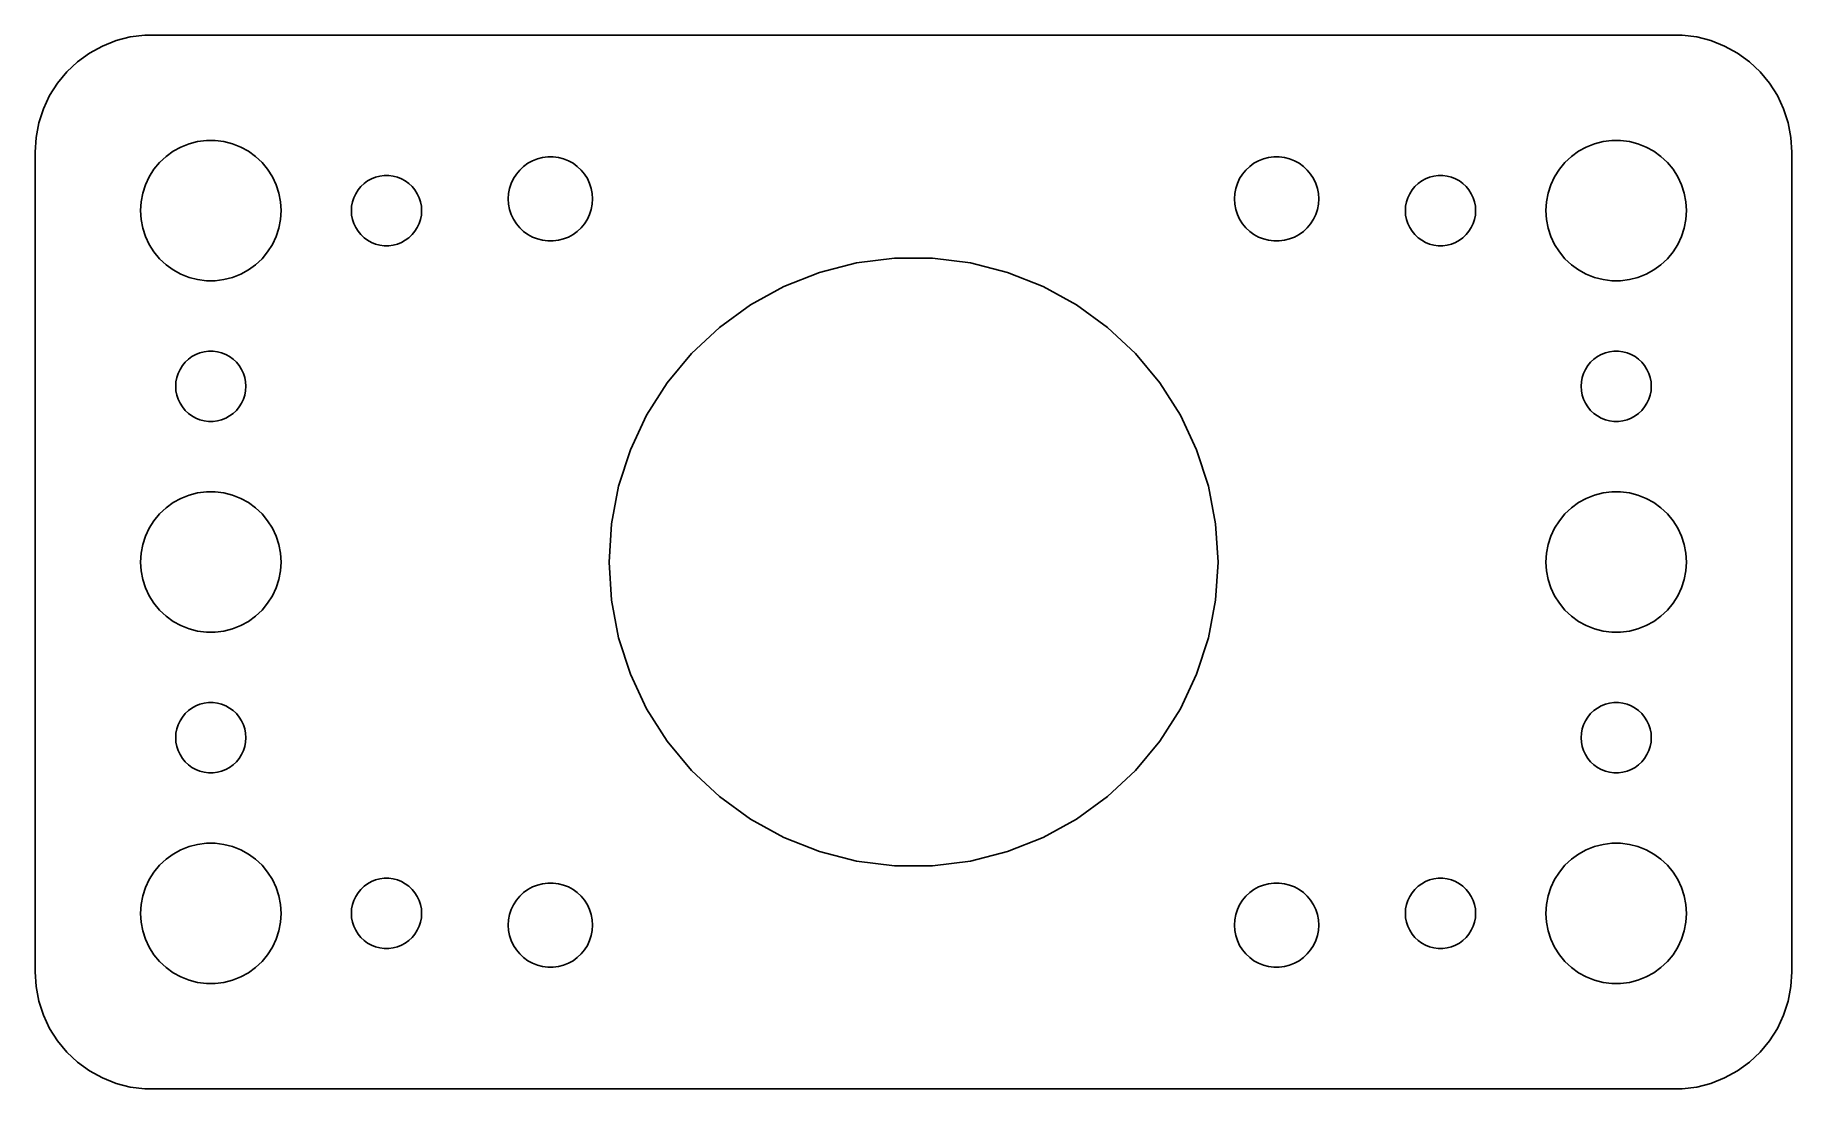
# Model space of a CAD drawing. Header units: metres. Extents: x -37.5 to 37.5, y -22.5 to 22.5.
import ezdxf

# ---------------------------------------------------------------- set-up
doc = ezdxf.new("R2010")
doc.units = ezdxf.units.M

msp = doc.modelspace()

# ---------------------------------------------------------------- linework, layer by layer
for p, q in [((-34.6289, 22.0241), (-35.1791, 21.7216)), ((-34.0451, 22.2553), (-34.6289, 22.0241)), ((-33.4369, 22.4114), (-34.0451, 22.2553)), ((-32.8139, 22.4901), (-33.4369, 22.4114)), ((32.8139, 22.4901), (-32.8139, 22.4901)), ((33.4369, 22.4114), (32.8139, 22.4901)), ((34.0451, 22.2553), (33.4369, 22.4114)), ((34.6289, 22.0241), (34.0451, 22.2553)), ((35.1791, 21.7216), (34.6289, 22.0241)), ((-35.6871, 21.3526), (-36.1448, 20.9227)), ((-35.1791, 21.7216), (-35.6871, 21.3526)), ((35.6871, 21.3526), (35.1791, 21.7216)), ((36.1448, 20.9227), (35.6871, 21.3526)), ((-36.5451, 20.4389), (-36.8815, 19.9088)), ((-36.1448, 20.9227), (-36.5451, 20.4389)), ((36.5451, 20.4389), (36.1448, 20.9227)), ((36.8815, 19.9088), (36.5451, 20.4389)), ((-36.8815, 19.9088), (-37.1489, 19.3406)), ((37.1489, 19.3406), (36.8815, 19.9088)), ((-37.1489, 19.3406), (-37.3429, 18.7434)), ((37.3429, 18.7434), (37.1489, 19.3406)), ((-37.4606, 18.1267), (-37.5, 17.5)), ((-37.3429, 18.7434), (-37.4606, 18.1267)), ((37.4606, 18.1267), (37.3429, 18.7434)), ((37.5, 17.5), (37.4606, 18.1267)), ((-37.5, 17.5), (-37.5, -17.5)), ((-32.1869, 17.0536), (-31.9123, 17.3115)), ((-31.9123, 17.3115), (-31.6075, 17.533)), ((-31.6075, 17.533), (-31.2773, 17.7145)), ((-31.2773, 17.7145), (-30.927, 17.8532)), ((-30.927, 17.8532), (-30.5621, 17.9469)), ((-30.5621, 17.9469), (-30.1884, 17.9941)), ((-30.1884, 17.9941), (-29.8116, 17.9941)), ((-29.8116, 17.9941), (-29.4379, 17.9469)), ((-29.4379, 17.9469), (-29.0729, 17.8532)), ((-29.0729, 17.8532), (-28.7227, 17.7145)), ((-28.7227, 17.7145), (-28.3925, 17.533)), ((-28.3925, 17.533), (-28.0877, 17.3115)), ((-28.0877, 17.3115), (-27.8131, 17.0536)), ((-16.0562, 17.2119), (-15.8373, 17.2681)), ((-15.8373, 17.2681), (-15.613, 17.2964)), ((-15.613, 17.2964), (-15.387, 17.2964)), ((-15.387, 17.2964), (-15.1627, 17.2681)), ((-15.1627, 17.2681), (-14.9438, 17.2119)), ((14.9438, 17.2119), (15.1627, 17.2681)), ((15.1627, 17.2681), (15.387, 17.2964)), ((15.387, 17.2964), (15.613, 17.2964)), ((15.613, 17.2964), (15.8373, 17.2681)), ((15.8373, 17.2681), (16.0562, 17.2119)), ((27.8131, 17.0536), (28.0877, 17.3115)), ((28.0877, 17.3115), (28.3925, 17.533)), ((28.3925, 17.533), (28.7227, 17.7145)), ((28.7227, 17.7145), (29.0729, 17.8532)), ((29.0729, 17.8532), (29.4379, 17.9469)), ((29.4379, 17.9469), (29.8116, 17.9941)), ((29.8116, 17.9941), (30.1884, 17.9941)), ((30.1884, 17.9941), (30.5621, 17.9469)), ((30.5621, 17.9469), (30.927, 17.8532)), ((30.927, 17.8532), (31.2773, 17.7145)), ((31.2773, 17.7145), (31.6075, 17.533)), ((31.6075, 17.533), (31.9123, 17.3115)), ((31.9123, 17.3115), (32.1869, 17.0536)), ((37.5, -17.5), (37.5, 17.5)), ((-32.6289, 16.4453), (-32.427, 16.7634)), ((-32.427, 16.7634), (-32.1869, 17.0536)), ((-27.8131, 17.0536), (-27.5729, 16.7634)), ((-27.5729, 16.7634), (-27.3711, 16.4453)), ((-17.0773, 16.3672), (-16.9562, 16.558)), ((-16.9562, 16.558), (-16.8121, 16.7322)), ((-16.8121, 16.7322), (-16.6474, 16.8869)), ((-16.6474, 16.8869), (-16.4645, 17.0198)), ((-16.4645, 17.0198), (-16.2664, 17.1287)), ((-16.2664, 17.1287), (-16.0562, 17.2119)), ((-14.9438, 17.2119), (-14.7336, 17.1287)), ((-14.7336, 17.1287), (-14.5355, 17.0198)), ((-14.5355, 17.0198), (-14.3526, 16.8869)), ((-14.3526, 16.8869), (-14.1879, 16.7322)), ((-14.1879, 16.7322), (-14.0438, 16.558)), ((-14.0438, 16.558), (-13.9226, 16.3672)), ((13.9226, 16.3672), (14.0438, 16.558)), ((14.0438, 16.558), (14.1879, 16.7322)), ((14.1879, 16.7322), (14.3526, 16.8869)), ((14.3526, 16.8869), (14.5355, 17.0198)), ((14.5355, 17.0198), (14.7336, 17.1287)), ((14.7336, 17.1287), (14.9438, 17.2119)), ((16.0562, 17.2119), (16.2664, 17.1287)), ((16.2664, 17.1287), (16.4645, 17.0198)), ((16.4645, 17.0198), (16.6474, 16.8869)), ((16.6474, 16.8869), (16.8121, 16.7322)), ((16.8121, 16.7322), (16.9562, 16.558)), ((16.9562, 16.558), (17.0773, 16.3672)), ((27.3711, 16.4453), (27.5729, 16.7634)), ((27.5729, 16.7634), (27.8131, 17.0536)), ((32.1869, 17.0536), (32.427, 16.7634)), ((32.427, 16.7634), (32.6289, 16.4453)), ((-32.9057, 15.7461), (-32.7893, 16.1044)), ((-32.7893, 16.1044), (-32.6289, 16.4453)), ((-27.3711, 16.4453), (-27.2107, 16.1044)), ((-27.2107, 16.1044), (-27.0942, 15.7461)), ((-23.8145, 15.7226), (-23.7135, 15.8817)), ((-23.7135, 15.8817), (-23.5934, 16.0268)), ((-23.5934, 16.0268), (-23.4561, 16.1558)), ((-23.4561, 16.1558), (-23.3037, 16.2665)), ((-23.3037, 16.2665), (-23.1387, 16.3572)), ((-23.1387, 16.3572), (-22.9635, 16.4266)), ((-22.9635, 16.4266), (-22.7811, 16.4734)), ((-22.7811, 16.4734), (-22.5942, 16.497)), ((-22.5942, 16.497), (-22.4058, 16.497)), ((-22.4058, 16.497), (-22.2189, 16.4734)), ((-22.2189, 16.4734), (-22.0365, 16.4266)), ((-22.0365, 16.4266), (-21.8613, 16.3572)), ((-21.8613, 16.3572), (-21.6963, 16.2665)), ((-21.6963, 16.2665), (-21.5439, 16.1558)), ((-21.5439, 16.1558), (-21.4065, 16.0268)), ((-21.4065, 16.0268), (-21.2865, 15.8817)), ((-21.2865, 15.8817), (-21.1855, 15.7226)), ((-17.2858, 15.7256), (-17.2434, 15.9476)), ((-17.2434, 15.9476), (-17.1736, 16.1626)), ((-17.1736, 16.1626), (-17.0773, 16.3672)), ((-13.9226, 16.3672), (-13.8264, 16.1626)), ((-13.8264, 16.1626), (-13.7565, 15.9476)), ((-13.7565, 15.9476), (-13.7142, 15.7256)), ((13.7142, 15.7256), (13.7565, 15.9476)), ((13.7565, 15.9476), (13.8264, 16.1626)), ((13.8264, 16.1626), (13.9226, 16.3672)), ((17.0773, 16.3672), (17.1736, 16.1626)), ((17.1736, 16.1626), (17.2434, 15.9476)), ((17.2434, 15.9476), (17.2858, 15.7256)), ((21.1855, 15.7226), (21.2865, 15.8817)), ((21.2865, 15.8817), (21.4065, 16.0268)), ((21.4065, 16.0268), (21.5439, 16.1558)), ((21.5439, 16.1558), (21.6963, 16.2665)), ((21.6963, 16.2665), (21.8613, 16.3572)), ((21.8613, 16.3572), (22.0365, 16.4266)), ((22.0365, 16.4266), (22.2189, 16.4734)), ((22.2189, 16.4734), (22.4058, 16.497)), ((22.4058, 16.497), (22.5942, 16.497)), ((22.5942, 16.497), (22.7811, 16.4734)), ((22.7811, 16.4734), (22.9635, 16.4266)), ((22.9635, 16.4266), (23.1387, 16.3572)), ((23.1387, 16.3572), (23.3037, 16.2665)), ((23.3037, 16.2665), (23.4561, 16.1558)), ((23.4561, 16.1558), (23.5934, 16.0268)), ((23.5934, 16.0268), (23.7135, 15.8817)), ((23.7135, 15.8817), (23.8145, 15.7226)), ((27.0942, 15.7461), (27.2107, 16.1044)), ((27.2107, 16.1044), (27.3711, 16.4453)), ((32.6289, 16.4453), (32.7893, 16.1044)), ((32.7893, 16.1044), (32.9057, 15.7461)), ((-33, 15), (-32.9763, 15.376)), ((-32.9763, 14.624), (-33, 15)), ((-32.9763, 15.376), (-32.9057, 15.7461)), ((-27.0942, 15.7461), (-27.0237, 15.376)), ((-27.0237, 15.376), (-27, 15)), ((-27, 15), (-27.0237, 14.624)), ((-24, 15), (-23.9882, 15.188)), ((-23.9882, 14.812), (-24, 15)), ((-23.9882, 15.188), (-23.9529, 15.373)), ((-23.9529, 15.373), (-23.8947, 15.5522)), ((-23.8947, 15.5522), (-23.8145, 15.7226)), ((-21.1855, 15.7226), (-21.1053, 15.5522)), ((-21.1053, 15.5522), (-21.0471, 15.373)), ((-21.0471, 15.373), (-21.0118, 15.188)), ((-21.0118, 15.188), (-21, 15)), ((-21, 15), (-21.0118, 14.812)), ((-17.3, 15.5), (-17.2858, 15.7256)), ((-17.2858, 15.2744), (-17.3, 15.5)), ((-17.2434, 15.0524), (-17.2858, 15.2744)), ((-17.1736, 14.8374), (-17.2434, 15.0524)), ((-13.7565, 15.0524), (-13.8264, 14.8374)), ((-13.7142, 15.2744), (-13.7565, 15.0524)), ((-13.7142, 15.7256), (-13.7, 15.5)), ((-13.7, 15.5), (-13.7142, 15.2744)), ((13.7, 15.5), (13.7142, 15.7256)), ((13.7142, 15.2744), (13.7, 15.5)), ((13.7565, 15.0524), (13.7142, 15.2744)), ((13.8264, 14.8374), (13.7565, 15.0524)), ((17.2434, 15.0524), (17.1736, 14.8374)), ((17.2858, 15.2744), (17.2434, 15.0524)), ((17.2858, 15.7256), (17.3, 15.5)), ((17.3, 15.5), (17.2858, 15.2744)), ((21, 15), (21.0118, 15.188)), ((21.0118, 14.812), (21, 15)), ((21.0118, 15.188), (21.0471, 15.373)), ((21.0471, 15.373), (21.1053, 15.5522)), ((21.1053, 15.5522), (21.1855, 15.7226)), ((23.8145, 15.7226), (23.8947, 15.5522)), ((23.8947, 15.5522), (23.9529, 15.373)), ((23.9529, 15.373), (23.9882, 15.188)), ((23.9882, 15.188), (24, 15)), ((24, 15), (23.9882, 14.812)), ((27, 15), (27.0237, 15.376)), ((27.0237, 14.624), (27, 15)), ((27.0237, 15.376), (27.0942, 15.7461)), ((32.9057, 15.7461), (32.9763, 15.376)), ((32.9763, 15.376), (33, 15)), ((33, 15), (32.9763, 14.624)), ((-32.9057, 14.2539), (-32.9763, 14.624)), ((-32.7893, 13.8956), (-32.9057, 14.2539)), ((-27.0942, 14.2539), (-27.2107, 13.8956)), ((-27.0237, 14.624), (-27.0942, 14.2539)), ((-23.9529, 14.627), (-23.9882, 14.812)), ((-23.8947, 14.4478), (-23.9529, 14.627)), ((-23.8145, 14.2774), (-23.8947, 14.4478)), ((-23.7135, 14.1183), (-23.8145, 14.2774)), ((-21.1855, 14.2774), (-21.2865, 14.1183)), ((-21.1053, 14.4478), (-21.1855, 14.2774)), ((-21.0471, 14.627), (-21.1053, 14.4478)), ((-21.0118, 14.812), (-21.0471, 14.627)), ((-17.0773, 14.6328), (-17.1736, 14.8374)), ((-16.9562, 14.442), (-17.0773, 14.6328)), ((-16.8121, 14.2678), (-16.9562, 14.442)), ((-16.6474, 14.1131), (-16.8121, 14.2678)), ((-14.1879, 14.2678), (-14.3526, 14.1131)), ((-14.0438, 14.442), (-14.1879, 14.2678)), ((-13.9226, 14.6328), (-14.0438, 14.442)), ((-13.8264, 14.8374), (-13.9226, 14.6328)), ((13.9226, 14.6328), (13.8264, 14.8374)), ((14.0438, 14.442), (13.9226, 14.6328)), ((14.1879, 14.2678), (14.0438, 14.442)), ((14.3526, 14.1131), (14.1879, 14.2678)), ((16.8121, 14.2678), (16.6474, 14.1131)), ((16.9562, 14.442), (16.8121, 14.2678)), ((17.0773, 14.6328), (16.9562, 14.442)), ((17.1736, 14.8374), (17.0773, 14.6328)), ((21.0471, 14.627), (21.0118, 14.812)), ((21.1053, 14.4478), (21.0471, 14.627)), ((21.1855, 14.2774), (21.1053, 14.4478)), ((21.2865, 14.1183), (21.1855, 14.2774)), ((23.8145, 14.2774), (23.7135, 14.1183)), ((23.8947, 14.4478), (23.8145, 14.2774)), ((23.9529, 14.627), (23.8947, 14.4478)), ((23.9882, 14.812), (23.9529, 14.627)), ((27.0942, 14.2539), (27.0237, 14.624)), ((27.2107, 13.8956), (27.0942, 14.2539)), ((32.9057, 14.2539), (32.7893, 13.8956)), ((32.9763, 14.624), (32.9057, 14.2539)), ((-32.6289, 13.5547), (-32.7893, 13.8956)), ((-32.427, 13.2366), (-32.6289, 13.5547)), ((-27.3711, 13.5547), (-27.5729, 13.2366)), ((-27.2107, 13.8956), (-27.3711, 13.5547)), ((-23.5934, 13.9732), (-23.7135, 14.1183)), ((-23.4561, 13.8442), (-23.5934, 13.9732)), ((-23.3037, 13.7335), (-23.4561, 13.8442)), ((-23.1387, 13.6427), (-23.3037, 13.7335)), ((-22.9635, 13.5734), (-23.1387, 13.6427)), ((-22.7811, 13.5266), (-22.9635, 13.5734)), ((-22.5942, 13.5029), (-22.7811, 13.5266)), ((-22.4058, 13.5029), (-22.5942, 13.5029)), ((-22.2189, 13.5266), (-22.4058, 13.5029)), ((-22.0365, 13.5734), (-22.2189, 13.5266)), ((-21.8613, 13.6427), (-22.0365, 13.5734)), ((-21.6963, 13.7335), (-21.8613, 13.6427)), ((-21.5439, 13.8442), (-21.6963, 13.7335)), ((-21.4065, 13.9732), (-21.5439, 13.8442)), ((-21.2865, 14.1183), (-21.4065, 13.9732)), ((-16.4645, 13.9802), (-16.6474, 14.1131)), ((-16.2664, 13.8713), (-16.4645, 13.9802)), ((-16.0562, 13.7881), (-16.2664, 13.8713)), ((-15.8373, 13.7319), (-16.0562, 13.7881)), ((-15.613, 13.7036), (-15.8373, 13.7319)), ((-15.387, 13.7036), (-15.613, 13.7036)), ((-15.1627, 13.7319), (-15.387, 13.7036)), ((-14.9438, 13.7881), (-15.1627, 13.7319)), ((-14.7336, 13.8713), (-14.9438, 13.7881)), ((-14.5355, 13.9802), (-14.7336, 13.8713)), ((-14.3526, 14.1131), (-14.5355, 13.9802)), ((14.5355, 13.9802), (14.3526, 14.1131)), ((14.7336, 13.8713), (14.5355, 13.9802)), ((14.9438, 13.7881), (14.7336, 13.8713)), ((15.1627, 13.7319), (14.9438, 13.7881)), ((15.387, 13.7036), (15.1627, 13.7319)), ((15.613, 13.7036), (15.387, 13.7036)), ((15.8373, 13.7319), (15.613, 13.7036)), ((16.0562, 13.7881), (15.8373, 13.7319)), ((16.2664, 13.8713), (16.0562, 13.7881)), ((16.4645, 13.9802), (16.2664, 13.8713)), ((16.6474, 14.1131), (16.4645, 13.9802)), ((21.4065, 13.9732), (21.2865, 14.1183)), ((21.5439, 13.8442), (21.4065, 13.9732)), ((21.6963, 13.7335), (21.5439, 13.8442)), ((21.8613, 13.6427), (21.6963, 13.7335)), ((22.0365, 13.5734), (21.8613, 13.6427)), ((22.2189, 13.5266), (22.0365, 13.5734)), ((22.4058, 13.5029), (22.2189, 13.5266)), ((22.5942, 13.5029), (22.4058, 13.5029)), ((22.7811, 13.5266), (22.5942, 13.5029)), ((22.9635, 13.5734), (22.7811, 13.5266)), ((23.1387, 13.6427), (22.9635, 13.5734)), ((23.3037, 13.7335), (23.1387, 13.6427)), ((23.4561, 13.8442), (23.3037, 13.7335)), ((23.5934, 13.9732), (23.4561, 13.8442)), ((23.7135, 14.1183), (23.5934, 13.9732)), ((27.3711, 13.5547), (27.2107, 13.8956)), ((27.5729, 13.2366), (27.3711, 13.5547)), ((32.6289, 13.5547), (32.427, 13.2366)), ((32.7893, 13.8956), (32.6289, 13.5547)), ((-32.1869, 12.9464), (-32.427, 13.2366)), ((-31.9123, 12.6884), (-32.1869, 12.9464)), ((-27.8131, 12.9464), (-28.0877, 12.6884)), ((-27.5729, 13.2366), (-27.8131, 12.9464)), ((-4.01721, 12.3637), (-2.43594, 12.7697)), ((-2.43594, 12.7697), (-0.81627, 12.9743)), ((-0.81627, 12.9743), (0.81627, 12.9743)), ((0.81627, 12.9743), (2.43594, 12.7697)), ((2.43594, 12.7697), (4.01721, 12.3637)), ((27.8131, 12.9464), (27.5729, 13.2366)), ((28.0877, 12.6884), (27.8131, 12.9464)), ((32.1869, 12.9464), (31.9123, 12.6884)), ((32.427, 13.2366), (32.1869, 12.9464)), ((-31.6075, 12.467), (-31.9123, 12.6884)), ((-31.2773, 12.2855), (-31.6075, 12.467)), ((-30.927, 12.1468), (-31.2773, 12.2855)), ((-30.5621, 12.0531), (-30.927, 12.1468)), ((-30.1884, 12.0059), (-30.5621, 12.0531)), ((-29.8116, 12.0059), (-30.1884, 12.0059)), ((-29.4379, 12.0531), (-29.8116, 12.0059)), ((-29.0729, 12.1468), (-29.4379, 12.0531)), ((-28.7227, 12.2855), (-29.0729, 12.1468)), ((-28.3925, 12.467), (-28.7227, 12.2855)), ((-28.0877, 12.6884), (-28.3925, 12.467)), ((-5.53513, 11.7627), (-4.01721, 12.3637)), ((4.01721, 12.3637), (5.53513, 11.7627)), ((28.3925, 12.467), (28.0877, 12.6884)), ((28.7227, 12.2855), (28.3925, 12.467)), ((29.0729, 12.1468), (28.7227, 12.2855)), ((29.4379, 12.0531), (29.0729, 12.1468)), ((29.8116, 12.0059), (29.4379, 12.0531)), ((30.1884, 12.0059), (29.8116, 12.0059)), ((30.5621, 12.0531), (30.1884, 12.0059)), ((30.927, 12.1468), (30.5621, 12.0531)), ((31.2773, 12.2855), (30.927, 12.1468)), ((31.6075, 12.467), (31.2773, 12.2855)), ((31.9123, 12.6884), (31.6075, 12.467)), ((-6.96574, 10.9763), (-5.53513, 11.7627)), ((5.53513, 11.7627), (6.96574, 10.9763)), ((-8.2865, 10.0167), (-6.96574, 10.9763)), ((6.96574, 10.9763), (8.2865, 10.0167)), ((-9.47658, 8.89911), (-8.2865, 10.0167)), ((8.2865, 10.0167), (9.47658, 8.89911)), ((-31.3145, 8.22263), (-31.2135, 8.38167)), ((-31.2135, 8.38167), (-31.0934, 8.52681)), ((-31.0934, 8.52681), (-30.9561, 8.65576)), ((-30.9561, 8.65576), (-30.8037, 8.76648)), ((-30.8037, 8.76648), (-30.6387, 8.85724)), ((-30.6387, 8.85724), (-30.4635, 8.92657)), ((-30.4635, 8.92657), (-30.2811, 8.97342)), ((-30.2811, 8.97342), (-30.0942, 8.99704)), ((-30.0942, 8.99704), (-29.9058, 8.99704)), ((-29.9058, 8.99704), (-29.7189, 8.97342)), ((-29.7189, 8.97342), (-29.5365, 8.92657)), ((-29.5365, 8.92657), (-29.3613, 8.85724)), ((-29.3613, 8.85724), (-29.1963, 8.76648)), ((-29.1963, 8.76648), (-29.0439, 8.65576)), ((-29.0439, 8.65576), (-28.9065, 8.52681)), ((-28.9065, 8.52681), (-28.7865, 8.38167)), ((-28.7865, 8.38167), (-28.6855, 8.22263)), ((-10.5172, 7.6412), (-9.47658, 8.89911)), ((9.47658, 8.89911), (10.5172, 7.6412)), ((28.6855, 8.22263), (28.7865, 8.38167)), ((28.7865, 8.38167), (28.9065, 8.52681)), ((28.9065, 8.52681), (29.0439, 8.65576)), ((29.0439, 8.65576), (29.1963, 8.76648)), ((29.1963, 8.76648), (29.3613, 8.85724)), ((29.3613, 8.85724), (29.5365, 8.92657)), ((29.5365, 8.92657), (29.7189, 8.97342)), ((29.7189, 8.97342), (29.9058, 8.99704)), ((29.9058, 8.99704), (30.0942, 8.99704)), ((30.0942, 8.99704), (30.2811, 8.97342)), ((30.2811, 8.97342), (30.4635, 8.92657)), ((30.4635, 8.92657), (30.6387, 8.85724)), ((30.6387, 8.85724), (30.8037, 8.76648)), ((30.8037, 8.76648), (30.9561, 8.65576)), ((30.9561, 8.65576), (31.0934, 8.52681)), ((31.0934, 8.52681), (31.2135, 8.38167)), ((31.2135, 8.38167), (31.3145, 8.22263)), ((-31.5, 7.5), (-31.4882, 7.68799)), ((-31.4882, 7.312), (-31.5, 7.5)), ((-31.4882, 7.68799), (-31.4529, 7.87303)), ((-31.4529, 7.87303), (-31.3947, 8.05219)), ((-31.3947, 8.05219), (-31.3145, 8.22263)), ((-28.6855, 8.22263), (-28.6053, 8.05219)), ((-28.6053, 8.05219), (-28.5471, 7.87303)), ((-28.5471, 7.87303), (-28.5118, 7.68799)), ((-28.5118, 7.68799), (-28.5, 7.5)), ((-28.5, 7.5), (-28.5118, 7.312)), ((-11.392, 6.26279), (-10.5172, 7.6412)), ((10.5172, 7.6412), (11.392, 6.26279)), ((28.5, 7.5), (28.5118, 7.68799)), ((28.5118, 7.312), (28.5, 7.5)), ((28.5118, 7.68799), (28.5471, 7.87303)), ((28.5471, 7.87303), (28.6053, 8.05219)), ((28.6053, 8.05219), (28.6855, 8.22263)), ((31.3145, 8.22263), (31.3947, 8.05219)), ((31.3947, 8.05219), (31.4529, 7.87303)), ((31.4529, 7.87303), (31.4882, 7.68799)), ((31.4882, 7.68799), (31.5, 7.5)), ((31.5, 7.5), (31.4882, 7.312)), ((-31.4529, 7.12695), (-31.4882, 7.312)), ((-31.3947, 6.9478), (-31.4529, 7.12695)), ((-31.3145, 6.77736), (-31.3947, 6.9478)), ((-31.2135, 6.61832), (-31.3145, 6.77736)), ((-28.6855, 6.77736), (-28.7865, 6.61832)), ((-28.6053, 6.9478), (-28.6855, 6.77736)), ((-28.5471, 7.12695), (-28.6053, 6.9478)), ((-28.5118, 7.312), (-28.5471, 7.12695)), ((28.5471, 7.12695), (28.5118, 7.312)), ((28.6053, 6.9478), (28.5471, 7.12695)), ((28.6855, 6.77736), (28.6053, 6.9478)), ((28.7865, 6.61832), (28.6855, 6.77736)), ((31.3145, 6.77736), (31.2135, 6.61832)), ((31.3947, 6.9478), (31.3145, 6.77736)), ((31.4529, 7.12695), (31.3947, 6.9478)), ((31.4882, 7.312), (31.4529, 7.12695)), ((-31.0934, 6.47318), (-31.2135, 6.61832)), ((-30.9561, 6.34422), (-31.0934, 6.47318)), ((-30.8037, 6.23351), (-30.9561, 6.34422)), ((-30.6387, 6.14275), (-30.8037, 6.23351)), ((-30.4635, 6.07341), (-30.6387, 6.14275)), ((-30.2811, 6.02657), (-30.4635, 6.07341)), ((-30.0942, 6.00294), (-30.2811, 6.02657)), ((-29.9058, 6.00294), (-30.0942, 6.00294)), ((-29.7189, 6.02657), (-29.9058, 6.00294)), ((-29.5365, 6.07341), (-29.7189, 6.02657)), ((-29.3613, 6.14275), (-29.5365, 6.07341)), ((-29.1963, 6.23351), (-29.3613, 6.14275)), ((-29.0439, 6.34422), (-29.1963, 6.23351)), ((-28.9065, 6.47318), (-29.0439, 6.34422)), ((-28.7865, 6.61832), (-28.9065, 6.47318)), ((-12.0871, 4.78561), (-11.392, 6.26279)), ((11.392, 6.26279), (12.0871, 4.78561)), ((28.9065, 6.47318), (28.7865, 6.61832)), ((29.0439, 6.34422), (28.9065, 6.47318)), ((29.1963, 6.23351), (29.0439, 6.34422)), ((29.3613, 6.14275), (29.1963, 6.23351)), ((29.5365, 6.07341), (29.3613, 6.14275)), ((29.7189, 6.02657), (29.5365, 6.07341)), ((29.9058, 6.00294), (29.7189, 6.02657)), ((30.0942, 6.00294), (29.9058, 6.00294)), ((30.2811, 6.02657), (30.0942, 6.00294)), ((30.4635, 6.07341), (30.2811, 6.02657)), ((30.6387, 6.14275), (30.4635, 6.07341)), ((30.8037, 6.23351), (30.6387, 6.14275)), ((30.9561, 6.34422), (30.8037, 6.23351)), ((31.0934, 6.47318), (30.9561, 6.34422)), ((31.2135, 6.61832), (31.0934, 6.47318)), ((-12.5916, 3.23296), (-12.0871, 4.78561)), ((12.0871, 4.78561), (12.5916, 3.23296)), ((-12.8975, 1.62932), (-12.5916, 3.23296)), ((12.5916, 3.23296), (12.8975, 1.62932)), ((-32.1869, 2.05363), (-31.9123, 2.31154)), ((-31.9123, 2.31154), (-31.6075, 2.53297)), ((-31.6075, 2.53297), (-31.2773, 2.71448)), ((-31.2773, 2.71448), (-30.927, 2.85316)), ((-30.927, 2.85316), (-30.5621, 2.94685)), ((-30.5621, 2.94685), (-30.1884, 2.99408)), ((-30.1884, 2.99408), (-29.8116, 2.99408)), ((-29.8116, 2.99408), (-29.4379, 2.94685)), ((-29.4379, 2.94685), (-29.0729, 2.85316)), ((-29.0729, 2.85316), (-28.7227, 2.71448)), ((-28.7227, 2.71448), (-28.3925, 2.53297)), ((-28.3925, 2.53297), (-28.0877, 2.31154)), ((-28.0877, 2.31154), (-27.8131, 2.05363)), ((27.8131, 2.05363), (28.0877, 2.31154)), ((28.0877, 2.31154), (28.3925, 2.53297)), ((28.3925, 2.53297), (28.7227, 2.71448)), ((28.7227, 2.71448), (29.0729, 2.85316)), ((29.0729, 2.85316), (29.4379, 2.94685)), ((29.4379, 2.94685), (29.8116, 2.99408)), ((29.8116, 2.99408), (30.1884, 2.99408)), ((30.1884, 2.99408), (30.5621, 2.94685)), ((30.5621, 2.94685), (30.927, 2.85316)), ((30.927, 2.85316), (31.2773, 2.71448)), ((31.2773, 2.71448), (31.6075, 2.53297)), ((31.6075, 2.53297), (31.9123, 2.31154)), ((31.9123, 2.31154), (32.1869, 2.05363)), ((-32.6289, 1.44525), (-32.427, 1.76335)), ((-32.427, 1.76335), (-32.1869, 2.05363)), ((-27.8131, 2.05363), (-27.5729, 1.76335)), ((-27.5729, 1.76335), (-27.3711, 1.44525)), ((-13, 0), (-12.8975, 1.62932)), ((12.8975, 1.62932), (13, 0)), ((27.3711, 1.44525), (27.5729, 1.76335)), ((27.5729, 1.76335), (27.8131, 2.05363)), ((32.1869, 2.05363), (32.427, 1.76335)), ((32.427, 1.76335), (32.6289, 1.44525)), ((-32.9057, 0.74606), (-32.7893, 1.10437)), ((-32.7893, 1.10437), (-32.6289, 1.44525)), ((-27.3711, 1.44525), (-27.2107, 1.10437)), ((-27.2107, 1.10437), (-27.0942, 0.74606)), ((27.0942, 0.74606), (27.2107, 1.10437)), ((27.2107, 1.10437), (27.3711, 1.44525)), ((32.6289, 1.44525), (32.7893, 1.10437)), ((32.7893, 1.10437), (32.9057, 0.74606)), ((-33, 0), (-32.9763, 0.37599)), ((-32.9763, -0.37599), (-33, 0)), ((-32.9763, 0.37599), (-32.9057, 0.74606)), ((-27.0942, 0.74606), (-27.0237, 0.37599)), ((-27.0237, 0.37599), (-27, 0)), ((-27, 0), (-27.0237, -0.37599)), ((-12.8975, -1.62932), (-13, 0)), ((13, 0), (12.8975, -1.62932)), ((27, 0), (27.0237, 0.37599)), ((27.0237, -0.37599), (27, 0)), ((27.0237, 0.37599), (27.0942, 0.74606)), ((32.9057, 0.74606), (32.9763, 0.37599)), ((32.9763, 0.37599), (33, 0)), ((33, 0), (32.9763, -0.37599)), ((-32.9057, -0.74606), (-32.9763, -0.37599)), ((-32.7893, -1.10437), (-32.9057, -0.74606)), ((-27.0942, -0.74606), (-27.2107, -1.10437)), ((-27.0237, -0.37599), (-27.0942, -0.74606)), ((27.0942, -0.74606), (27.0237, -0.37599)), ((27.2107, -1.10437), (27.0942, -0.74606)), ((32.9057, -0.74606), (32.7893, -1.10437)), ((32.9763, -0.37599), (32.9057, -0.74606)), ((-32.6289, -1.44525), (-32.7893, -1.10437)), ((-32.427, -1.76335), (-32.6289, -1.44525)), ((-27.3711, -1.44525), (-27.5729, -1.76335)), ((-27.2107, -1.10437), (-27.3711, -1.44525)), ((27.3711, -1.44525), (27.2107, -1.10437)), ((27.5729, -1.76335), (27.3711, -1.44525)), ((32.6289, -1.44525), (32.427, -1.76335)), ((32.7893, -1.10437), (32.6289, -1.44525)), ((-32.1869, -2.05363), (-32.427, -1.76335)), ((-31.9123, -2.31154), (-32.1869, -2.05363)), ((-27.8131, -2.05363), (-28.0877, -2.31154)), ((-27.5729, -1.76335), (-27.8131, -2.05363)), ((-12.5916, -3.23296), (-12.8975, -1.62932)), ((12.8975, -1.62932), (12.5916, -3.23296)), ((27.8131, -2.05363), (27.5729, -1.76335)), ((28.0877, -2.31154), (27.8131, -2.05363)), ((32.1869, -2.05363), (31.9123, -2.31154)), ((32.427, -1.76335), (32.1869, -2.05363)), ((-31.6075, -2.53297), (-31.9123, -2.31154)), ((-31.2773, -2.71448), (-31.6075, -2.53297)), ((-30.927, -2.85316), (-31.2773, -2.71448)), ((-30.5621, -2.94685), (-30.927, -2.85316)), ((-30.1884, -2.99408), (-30.5621, -2.94685)), ((-29.8116, -2.99408), (-30.1884, -2.99408)), ((-29.4379, -2.94685), (-29.8116, -2.99408)), ((-29.0729, -2.85316), (-29.4379, -2.94685)), ((-28.7227, -2.71448), (-29.0729, -2.85316)), ((-28.3925, -2.53297), (-28.7227, -2.71448)), ((-28.0877, -2.31154), (-28.3925, -2.53297)), ((28.3925, -2.53297), (28.0877, -2.31154)), ((28.7227, -2.71448), (28.3925, -2.53297)), ((29.0729, -2.85316), (28.7227, -2.71448)), ((29.4379, -2.94685), (29.0729, -2.85316)), ((29.8116, -2.99408), (29.4379, -2.94685)), ((30.1884, -2.99408), (29.8116, -2.99408)), ((30.5621, -2.94685), (30.1884, -2.99408)), ((30.927, -2.85316), (30.5621, -2.94685)), ((31.2773, -2.71448), (30.927, -2.85316)), ((31.6075, -2.53297), (31.2773, -2.71448)), ((31.9123, -2.31154), (31.6075, -2.53297)), ((-12.0871, -4.78561), (-12.5916, -3.23296)), ((12.5916, -3.23296), (12.0871, -4.78561)), ((-11.392, -6.26279), (-12.0871, -4.78561)), ((12.0871, -4.78561), (11.392, -6.26279)), ((-31.3145, -6.77736), (-31.2135, -6.61832)), ((-31.2135, -6.61832), (-31.0934, -6.47318)), ((-31.0934, -6.47318), (-30.9561, -6.34422)), ((-30.9561, -6.34422), (-30.8037, -6.23351)), ((-30.8037, -6.23351), (-30.6387, -6.14275)), ((-30.6387, -6.14275), (-30.4635, -6.07341)), ((-30.4635, -6.07341), (-30.2811, -6.02657)), ((-30.2811, -6.02657), (-30.0942, -6.00294)), ((-30.0942, -6.00294), (-29.9058, -6.00294)), ((-29.9058, -6.00294), (-29.7189, -6.02657)), ((-29.7189, -6.02657), (-29.5365, -6.07341)), ((-29.5365, -6.07341), (-29.3613, -6.14275)), ((-29.3613, -6.14275), (-29.1963, -6.23351)), ((-29.1963, -6.23351), (-29.0439, -6.34422)), ((-29.0439, -6.34422), (-28.9065, -6.47318)), ((-28.9065, -6.47318), (-28.7865, -6.61832)), ((-28.7865, -6.61832), (-28.6855, -6.77736)), ((-10.5172, -7.6412), (-11.392, -6.26279)), ((11.392, -6.26279), (10.5172, -7.6412)), ((28.6855, -6.77736), (28.7865, -6.61832)), ((28.7865, -6.61832), (28.9065, -6.47318)), ((28.9065, -6.47318), (29.0439, -6.34422)), ((29.0439, -6.34422), (29.1963, -6.23351)), ((29.1963, -6.23351), (29.3613, -6.14275)), ((29.3613, -6.14275), (29.5365, -6.07341)), ((29.5365, -6.07341), (29.7189, -6.02657)), ((29.7189, -6.02657), (29.9058, -6.00294)), ((29.9058, -6.00294), (30.0942, -6.00294)), ((30.0942, -6.00294), (30.2811, -6.02657)), ((30.2811, -6.02657), (30.4635, -6.07341)), ((30.4635, -6.07341), (30.6387, -6.14275)), ((30.6387, -6.14275), (30.8037, -6.23351)), ((30.8037, -6.23351), (30.9561, -6.34422)), ((30.9561, -6.34422), (31.0934, -6.47318)), ((31.0934, -6.47318), (31.2135, -6.61832)), ((31.2135, -6.61832), (31.3145, -6.77736)), ((-31.5, -7.5), (-31.4882, -7.312)), ((-31.4882, -7.68799), (-31.5, -7.5)), ((-31.4882, -7.312), (-31.4529, -7.12695)), ((-31.4529, -7.12695), (-31.3947, -6.9478)), ((-31.3947, -6.9478), (-31.3145, -6.77736)), ((-28.6855, -6.77736), (-28.6053, -6.9478)), ((-28.6053, -6.9478), (-28.5471, -7.12695)), ((-28.5471, -7.12695), (-28.5118, -7.312)), ((-28.5118, -7.312), (-28.5, -7.5)), ((-28.5, -7.5), (-28.5118, -7.68799)), ((28.5, -7.5), (28.5118, -7.312)), ((28.5118, -7.68799), (28.5, -7.5)), ((28.5118, -7.312), (28.5471, -7.12695)), ((28.5471, -7.12695), (28.6053, -6.9478)), ((28.6053, -6.9478), (28.6855, -6.77736)), ((31.3145, -6.77736), (31.3947, -6.9478)), ((31.3947, -6.9478), (31.4529, -7.12695)), ((31.4529, -7.12695), (31.4882, -7.312)), ((31.4882, -7.312), (31.5, -7.5)), ((31.5, -7.5), (31.4882, -7.68799)), ((-31.4529, -7.87303), (-31.4882, -7.68799)), ((-31.3947, -8.05219), (-31.4529, -7.87303)), ((-31.3145, -8.22263), (-31.3947, -8.05219)), ((-31.2135, -8.38167), (-31.3145, -8.22263)), ((-28.6855, -8.22263), (-28.7865, -8.38167)), ((-28.6053, -8.05219), (-28.6855, -8.22263)), ((-28.5471, -7.87303), (-28.6053, -8.05219)), ((-28.5118, -7.68799), (-28.5471, -7.87303)), ((-9.47658, -8.89911), (-10.5172, -7.6412)), ((10.5172, -7.6412), (9.47658, -8.89911)), ((28.5471, -7.87303), (28.5118, -7.68799)), ((28.6053, -8.05219), (28.5471, -7.87303)), ((28.6855, -8.22263), (28.6053, -8.05219)), ((28.7865, -8.38167), (28.6855, -8.22263)), ((31.3145, -8.22263), (31.2135, -8.38167)), ((31.3947, -8.05219), (31.3145, -8.22263)), ((31.4529, -7.87303), (31.3947, -8.05219)), ((31.4882, -7.68799), (31.4529, -7.87303)), ((-31.0934, -8.52681), (-31.2135, -8.38167)), ((-30.9561, -8.65576), (-31.0934, -8.52681)), ((-30.8037, -8.76648), (-30.9561, -8.65576)), ((-30.6387, -8.85724), (-30.8037, -8.76648)), ((-30.4635, -8.92657), (-30.6387, -8.85724)), ((-30.2811, -8.97342), (-30.4635, -8.92657)), ((-30.0942, -8.99704), (-30.2811, -8.97342)), ((-29.9058, -8.99704), (-30.0942, -8.99704)), ((-29.7189, -8.97342), (-29.9058, -8.99704)), ((-29.5365, -8.92657), (-29.7189, -8.97342)), ((-29.3613, -8.85724), (-29.5365, -8.92657)), ((-29.1963, -8.76648), (-29.3613, -8.85724)), ((-29.0439, -8.65576), (-29.1963, -8.76648)), ((-28.9065, -8.52681), (-29.0439, -8.65576)), ((-28.7865, -8.38167), (-28.9065, -8.52681)), ((-8.2865, -10.0167), (-9.47658, -8.89911)), ((9.47658, -8.89911), (8.2865, -10.0167)), ((28.9065, -8.52681), (28.7865, -8.38167)), ((29.0439, -8.65576), (28.9065, -8.52681)), ((29.1963, -8.76648), (29.0439, -8.65576)), ((29.3613, -8.85724), (29.1963, -8.76648)), ((29.5365, -8.92657), (29.3613, -8.85724)), ((29.7189, -8.97342), (29.5365, -8.92657)), ((29.9058, -8.99704), (29.7189, -8.97342)), ((30.0942, -8.99704), (29.9058, -8.99704)), ((30.2811, -8.97342), (30.0942, -8.99704)), ((30.4635, -8.92657), (30.2811, -8.97342)), ((30.6387, -8.85724), (30.4635, -8.92657)), ((30.8037, -8.76648), (30.6387, -8.85724)), ((30.9561, -8.65576), (30.8037, -8.76648)), ((31.0934, -8.52681), (30.9561, -8.65576)), ((31.2135, -8.38167), (31.0934, -8.52681)), ((-6.96574, -10.9763), (-8.2865, -10.0167)), ((8.2865, -10.0167), (6.96574, -10.9763)), ((-5.53513, -11.7627), (-6.96574, -10.9763)), ((6.96574, -10.9763), (5.53513, -11.7627)), ((-4.01721, -12.3637), (-5.53513, -11.7627)), ((5.53513, -11.7627), (4.01721, -12.3637)), ((-32.1869, -12.9464), (-31.9123, -12.6884)), ((-31.9123, -12.6884), (-31.6075, -12.467)), ((-31.6075, -12.467), (-31.2773, -12.2855)), ((-31.2773, -12.2855), (-30.927, -12.1468)), ((-30.927, -12.1468), (-30.5621, -12.0531)), ((-30.5621, -12.0531), (-30.1884, -12.0059)), ((-30.1884, -12.0059), (-29.8116, -12.0059)), ((-29.8116, -12.0059), (-29.4379, -12.0531)), ((-29.4379, -12.0531), (-29.0729, -12.1468)), ((-29.0729, -12.1468), (-28.7227, -12.2855)), ((-28.7227, -12.2855), (-28.3925, -12.467)), ((-28.3925, -12.467), (-28.0877, -12.6884)), ((-28.0877, -12.6884), (-27.8131, -12.9464)), ((-2.43594, -12.7697), (-4.01721, -12.3637)), ((4.01721, -12.3637), (2.43594, -12.7697)), ((27.8131, -12.9464), (28.0877, -12.6884)), ((28.0877, -12.6884), (28.3925, -12.467)), ((28.3925, -12.467), (28.7227, -12.2855)), ((28.7227, -12.2855), (29.0729, -12.1468)), ((29.0729, -12.1468), (29.4379, -12.0531)), ((29.4379, -12.0531), (29.8116, -12.0059)), ((29.8116, -12.0059), (30.1884, -12.0059)), ((30.1884, -12.0059), (30.5621, -12.0531)), ((30.5621, -12.0531), (30.927, -12.1468)), ((30.927, -12.1468), (31.2773, -12.2855)), ((31.2773, -12.2855), (31.6075, -12.467)), ((31.6075, -12.467), (31.9123, -12.6884)), ((31.9123, -12.6884), (32.1869, -12.9464)), ((-32.6289, -13.5547), (-32.427, -13.2366)), ((-32.427, -13.2366), (-32.1869, -12.9464)), ((-27.8131, -12.9464), (-27.5729, -13.2366)), ((-27.5729, -13.2366), (-27.3711, -13.5547)), ((-0.81627, -12.9743), (-2.43594, -12.7697)), ((0.81627, -12.9743), (-0.81627, -12.9743)), ((2.43594, -12.7697), (0.81627, -12.9743)), ((27.3711, -13.5547), (27.5729, -13.2366)), ((27.5729, -13.2366), (27.8131, -12.9464)), ((32.1869, -12.9464), (32.427, -13.2366)), ((32.427, -13.2366), (32.6289, -13.5547)), ((-32.9057, -14.2539), (-32.7893, -13.8956)), ((-32.7893, -13.8956), (-32.6289, -13.5547)), ((-27.3711, -13.5547), (-27.2107, -13.8956)), ((-27.2107, -13.8956), (-27.0942, -14.2539)), ((-23.8145, -14.2774), (-23.7135, -14.1183)), ((-23.7135, -14.1183), (-23.5934, -13.9732)), ((-23.5934, -13.9732), (-23.4561, -13.8442)), ((-23.4561, -13.8442), (-23.3037, -13.7335)), ((-23.3037, -13.7335), (-23.1387, -13.6427)), ((-23.1387, -13.6427), (-22.9635, -13.5734)), ((-22.9635, -13.5734), (-22.7811, -13.5266)), ((-22.7811, -13.5266), (-22.5942, -13.5029)), ((-22.5942, -13.5029), (-22.4058, -13.5029)), ((-22.4058, -13.5029), (-22.2189, -13.5266)), ((-22.2189, -13.5266), (-22.0365, -13.5734)), ((-22.0365, -13.5734), (-21.8613, -13.6427)), ((-21.8613, -13.6427), (-21.6963, -13.7335)), ((-21.6963, -13.7335), (-21.5439, -13.8442)), ((-21.5439, -13.8442), (-21.4065, -13.9732)), ((-21.4065, -13.9732), (-21.2865, -14.1183)), ((-21.2865, -14.1183), (-21.1855, -14.2774)), ((-16.8121, -14.2678), (-16.6474, -14.1131)), ((-16.6474, -14.1131), (-16.4645, -13.9802)), ((-16.4645, -13.9802), (-16.2664, -13.8713)), ((-16.2664, -13.8713), (-16.0562, -13.7881)), ((-16.0562, -13.7881), (-15.8373, -13.7319)), ((-15.8373, -13.7319), (-15.613, -13.7036)), ((-15.613, -13.7036), (-15.387, -13.7036)), ((-15.387, -13.7036), (-15.1627, -13.7319)), ((-15.1627, -13.7319), (-14.9438, -13.7881)), ((-14.9438, -13.7881), (-14.7336, -13.8713)), ((-14.7336, -13.8713), (-14.5355, -13.9802)), ((-14.5355, -13.9802), (-14.3526, -14.1131)), ((-14.3526, -14.1131), (-14.1879, -14.2678)), ((14.1879, -14.2678), (14.3526, -14.1131)), ((14.3526, -14.1131), (14.5355, -13.9802)), ((14.5355, -13.9802), (14.7336, -13.8713)), ((14.7336, -13.8713), (14.9438, -13.7881)), ((14.9438, -13.7881), (15.1627, -13.7319)), ((15.1627, -13.7319), (15.387, -13.7036)), ((15.387, -13.7036), (15.613, -13.7036)), ((15.613, -13.7036), (15.8373, -13.7319)), ((15.8373, -13.7319), (16.0562, -13.7881)), ((16.0562, -13.7881), (16.2664, -13.8713)), ((16.2664, -13.8713), (16.4645, -13.9802)), ((16.4645, -13.9802), (16.6474, -14.1131)), ((16.6474, -14.1131), (16.8121, -14.2678)), ((21.1855, -14.2774), (21.2865, -14.1183)), ((21.2865, -14.1183), (21.4065, -13.9732)), ((21.4065, -13.9732), (21.5439, -13.8442)), ((21.5439, -13.8442), (21.6963, -13.7335)), ((21.6963, -13.7335), (21.8613, -13.6427)), ((21.8613, -13.6427), (22.0365, -13.5734)), ((22.0365, -13.5734), (22.2189, -13.5266)), ((22.2189, -13.5266), (22.4058, -13.5029)), ((22.4058, -13.5029), (22.5942, -13.5029)), ((22.5942, -13.5029), (22.7811, -13.5266)), ((22.7811, -13.5266), (22.9635, -13.5734)), ((22.9635, -13.5734), (23.1387, -13.6427)), ((23.1387, -13.6427), (23.3037, -13.7335)), ((23.3037, -13.7335), (23.4561, -13.8442)), ((23.4561, -13.8442), (23.5934, -13.9732)), ((23.5934, -13.9732), (23.7135, -14.1183)), ((23.7135, -14.1183), (23.8145, -14.2774)), ((27.0942, -14.2539), (27.2107, -13.8956)), ((27.2107, -13.8956), (27.3711, -13.5547)), ((32.6289, -13.5547), (32.7893, -13.8956)), ((32.7893, -13.8956), (32.9057, -14.2539)), ((-33, -15), (-32.9763, -14.624)), ((-32.9763, -15.376), (-33, -15)), ((-32.9763, -14.624), (-32.9057, -14.2539)), ((-27.0942, -14.2539), (-27.0237, -14.624)), ((-27.0237, -14.624), (-27, -15)), ((-27, -15), (-27.0237, -15.376)), ((-24, -15), (-23.9882, -14.812)), ((-23.9882, -15.188), (-24, -15)), ((-23.9882, -14.812), (-23.9529, -14.627)), ((-23.9529, -14.627), (-23.8947, -14.4478)), ((-23.8947, -14.4478), (-23.8145, -14.2774)), ((-21.1855, -14.2774), (-21.1053, -14.4478)), ((-21.1053, -14.4478), (-21.0471, -14.627)), ((-21.0471, -14.627), (-21.0118, -14.812)), ((-21.0118, -14.812), (-21, -15)), ((-21, -15), (-21.0118, -15.188)), ((-17.2434, -15.0524), (-17.1736, -14.8374)), ((-17.1736, -14.8374), (-17.0773, -14.6328)), ((-17.0773, -14.6328), (-16.9562, -14.442)), ((-16.9562, -14.442), (-16.8121, -14.2678)), ((-14.1879, -14.2678), (-14.0438, -14.442)), ((-14.0438, -14.442), (-13.9226, -14.6328)), ((-13.9226, -14.6328), (-13.8264, -14.8374)), ((-13.8264, -14.8374), (-13.7565, -15.0524)), ((13.7565, -15.0524), (13.8264, -14.8374)), ((13.8264, -14.8374), (13.9226, -14.6328)), ((13.9226, -14.6328), (14.0438, -14.442)), ((14.0438, -14.442), (14.1879, -14.2678)), ((16.8121, -14.2678), (16.9562, -14.442)), ((16.9562, -14.442), (17.0773, -14.6328)), ((17.0773, -14.6328), (17.1736, -14.8374)), ((17.1736, -14.8374), (17.2434, -15.0524)), ((21, -15), (21.0118, -14.812)), ((21.0118, -15.188), (21, -15)), ((21.0118, -14.812), (21.0471, -14.627)), ((21.0471, -14.627), (21.1053, -14.4478)), ((21.1053, -14.4478), (21.1855, -14.2774)), ((23.8145, -14.2774), (23.8947, -14.4478)), ((23.8947, -14.4478), (23.9529, -14.627)), ((23.9529, -14.627), (23.9882, -14.812)), ((23.9882, -14.812), (24, -15)), ((24, -15), (23.9882, -15.188)), ((27, -15), (27.0237, -14.624)), ((27.0237, -15.376), (27, -15)), ((27.0237, -14.624), (27.0942, -14.2539)), ((32.9057, -14.2539), (32.9763, -14.624)), ((32.9763, -14.624), (33, -15)), ((33, -15), (32.9763, -15.376)), ((-32.9057, -15.7461), (-32.9763, -15.376)), ((-32.7893, -16.1044), (-32.9057, -15.7461)), ((-27.0942, -15.7461), (-27.2107, -16.1044)), ((-27.0237, -15.376), (-27.0942, -15.7461)), ((-23.9529, -15.373), (-23.9882, -15.188)), ((-23.8947, -15.5522), (-23.9529, -15.373)), ((-23.8145, -15.7226), (-23.8947, -15.5522)), ((-23.7135, -15.8817), (-23.8145, -15.7226)), ((-21.1855, -15.7226), (-21.2865, -15.8817)), ((-21.1053, -15.5522), (-21.1855, -15.7226)), ((-21.0471, -15.373), (-21.1053, -15.5522)), ((-21.0118, -15.188), (-21.0471, -15.373)), ((-17.3, -15.5), (-17.2858, -15.2744)), ((-17.2858, -15.7256), (-17.3, -15.5)), ((-17.2858, -15.2744), (-17.2434, -15.0524)), ((-17.2434, -15.9476), (-17.2858, -15.7256)), ((-13.7565, -15.0524), (-13.7142, -15.2744)), ((-13.7142, -15.7256), (-13.7565, -15.9476)), ((-13.7142, -15.2744), (-13.7, -15.5)), ((-13.7, -15.5), (-13.7142, -15.7256)), ((13.7, -15.5), (13.7142, -15.2744)), ((13.7142, -15.7256), (13.7, -15.5)), ((13.7142, -15.2744), (13.7565, -15.0524)), ((13.7565, -15.9476), (13.7142, -15.7256)), ((17.2434, -15.0524), (17.2858, -15.2744)), ((17.2858, -15.7256), (17.2434, -15.9476)), ((17.2858, -15.2744), (17.3, -15.5)), ((17.3, -15.5), (17.2858, -15.7256)), ((21.0471, -15.373), (21.0118, -15.188)), ((21.1053, -15.5522), (21.0471, -15.373)), ((21.1855, -15.7226), (21.1053, -15.5522)), ((21.2865, -15.8817), (21.1855, -15.7226)), ((23.8145, -15.7226), (23.7135, -15.8817)), ((23.8947, -15.5522), (23.8145, -15.7226)), ((23.9529, -15.373), (23.8947, -15.5522)), ((23.9882, -15.188), (23.9529, -15.373)), ((27.0942, -15.7461), (27.0237, -15.376)), ((27.2107, -16.1044), (27.0942, -15.7461)), ((32.9057, -15.7461), (32.7893, -16.1044)), ((32.9763, -15.376), (32.9057, -15.7461)), ((-32.6289, -16.4453), (-32.7893, -16.1044)), ((-32.427, -16.7634), (-32.6289, -16.4453)), ((-27.3711, -16.4453), (-27.5729, -16.7634)), ((-27.2107, -16.1044), (-27.3711, -16.4453)), ((-23.5934, -16.0268), (-23.7135, -15.8817)), ((-23.4561, -16.1558), (-23.5934, -16.0268)), ((-23.3037, -16.2665), (-23.4561, -16.1558)), ((-23.1387, -16.3572), (-23.3037, -16.2665)), ((-22.9635, -16.4266), (-23.1387, -16.3572)), ((-22.7811, -16.4734), (-22.9635, -16.4266)), ((-22.5942, -16.497), (-22.7811, -16.4734)), ((-22.4058, -16.497), (-22.5942, -16.497)), ((-22.2189, -16.4734), (-22.4058, -16.497)), ((-22.0365, -16.4266), (-22.2189, -16.4734)), ((-21.8613, -16.3572), (-22.0365, -16.4266)), ((-21.6963, -16.2665), (-21.8613, -16.3572)), ((-21.5439, -16.1558), (-21.6963, -16.2665)), ((-21.4065, -16.0268), (-21.5439, -16.1558)), ((-21.2865, -15.8817), (-21.4065, -16.0268)), ((-17.1736, -16.1626), (-17.2434, -15.9476)), ((-17.0773, -16.3672), (-17.1736, -16.1626)), ((-16.9562, -16.558), (-17.0773, -16.3672)), ((-13.9226, -16.3672), (-14.0438, -16.558)), ((-13.8264, -16.1626), (-13.9226, -16.3672)), ((-13.7565, -15.9476), (-13.8264, -16.1626)), ((13.8264, -16.1626), (13.7565, -15.9476)), ((13.9226, -16.3672), (13.8264, -16.1626)), ((14.0438, -16.558), (13.9226, -16.3672)), ((17.0773, -16.3672), (16.9562, -16.558)), ((17.1736, -16.1626), (17.0773, -16.3672)), ((17.2434, -15.9476), (17.1736, -16.1626)), ((21.4065, -16.0268), (21.2865, -15.8817)), ((21.5439, -16.1558), (21.4065, -16.0268)), ((21.6963, -16.2665), (21.5439, -16.1558)), ((21.8613, -16.3572), (21.6963, -16.2665)), ((22.0365, -16.4266), (21.8613, -16.3572)), ((22.2189, -16.4734), (22.0365, -16.4266)), ((22.4058, -16.497), (22.2189, -16.4734)), ((22.5942, -16.497), (22.4058, -16.497)), ((22.7811, -16.4734), (22.5942, -16.497)), ((22.9635, -16.4266), (22.7811, -16.4734)), ((23.1387, -16.3572), (22.9635, -16.4266)), ((23.3037, -16.2665), (23.1387, -16.3572)), ((23.4561, -16.1558), (23.3037, -16.2665)), ((23.5934, -16.0268), (23.4561, -16.1558)), ((23.7135, -15.8817), (23.5934, -16.0268)), ((27.3711, -16.4453), (27.2107, -16.1044)), ((27.5729, -16.7634), (27.3711, -16.4453)), ((32.6289, -16.4453), (32.427, -16.7634)), ((32.7893, -16.1044), (32.6289, -16.4453)), ((-32.1869, -17.0536), (-32.427, -16.7634)), ((-31.9123, -17.3115), (-32.1869, -17.0536)), ((-27.8131, -17.0536), (-28.0877, -17.3115)), ((-27.5729, -16.7634), (-27.8131, -17.0536)), ((-16.8121, -16.7322), (-16.9562, -16.558)), ((-16.6474, -16.8869), (-16.8121, -16.7322)), ((-16.4645, -17.0198), (-16.6474, -16.8869)), ((-16.2664, -17.1287), (-16.4645, -17.0198)), ((-16.0562, -17.2119), (-16.2664, -17.1287)), ((-15.8373, -17.2681), (-16.0562, -17.2119)), ((-14.9438, -17.2119), (-15.1627, -17.2681)), ((-14.7336, -17.1287), (-14.9438, -17.2119)), ((-14.5355, -17.0198), (-14.7336, -17.1287)), ((-14.3526, -16.8869), (-14.5355, -17.0198)), ((-14.1879, -16.7322), (-14.3526, -16.8869)), ((-14.0438, -16.558), (-14.1879, -16.7322)), ((14.1879, -16.7322), (14.0438, -16.558)), ((14.3526, -16.8869), (14.1879, -16.7322)), ((14.5355, -17.0198), (14.3526, -16.8869)), ((14.7336, -17.1287), (14.5355, -17.0198)), ((14.9438, -17.2119), (14.7336, -17.1287)), ((15.1627, -17.2681), (14.9438, -17.2119)), ((16.0562, -17.2119), (15.8373, -17.2681)), ((16.2664, -17.1287), (16.0562, -17.2119)), ((16.4645, -17.0198), (16.2664, -17.1287)), ((16.6474, -16.8869), (16.4645, -17.0198)), ((16.8121, -16.7322), (16.6474, -16.8869)), ((16.9562, -16.558), (16.8121, -16.7322)), ((27.8131, -17.0536), (27.5729, -16.7634)), ((28.0877, -17.3115), (27.8131, -17.0536)), ((32.1869, -17.0536), (31.9123, -17.3115)), ((32.427, -16.7634), (32.1869, -17.0536)), ((-37.5, -17.5), (-37.4606, -18.1267)), ((-31.6075, -17.533), (-31.9123, -17.3115)), ((-31.2773, -17.7145), (-31.6075, -17.533)), ((-30.927, -17.8532), (-31.2773, -17.7145)), ((-30.5621, -17.9469), (-30.927, -17.8532)), ((-30.1884, -17.9941), (-30.5621, -17.9469)), ((-29.8116, -17.9941), (-30.1884, -17.9941)), ((-29.4379, -17.9469), (-29.8116, -17.9941)), ((-29.0729, -17.8532), (-29.4379, -17.9469)), ((-28.7227, -17.7145), (-29.0729, -17.8532)), ((-28.3925, -17.533), (-28.7227, -17.7145)), ((-28.0877, -17.3115), (-28.3925, -17.533)), ((-15.613, -17.2964), (-15.8373, -17.2681)), ((-15.387, -17.2964), (-15.613, -17.2964)), ((-15.1627, -17.2681), (-15.387, -17.2964)), ((15.387, -17.2964), (15.1627, -17.2681)), ((15.613, -17.2964), (15.387, -17.2964)), ((15.8373, -17.2681), (15.613, -17.2964)), ((28.3925, -17.533), (28.0877, -17.3115)), ((28.7227, -17.7145), (28.3925, -17.533)), ((29.0729, -17.8532), (28.7227, -17.7145)), ((29.4379, -17.9469), (29.0729, -17.8532)), ((29.8116, -17.9941), (29.4379, -17.9469)), ((30.1884, -17.9941), (29.8116, -17.9941)), ((30.5621, -17.9469), (30.1884, -17.9941)), ((30.927, -17.8532), (30.5621, -17.9469)), ((31.2773, -17.7145), (30.927, -17.8532)), ((31.6075, -17.533), (31.2773, -17.7145)), ((31.9123, -17.3115), (31.6075, -17.533)), ((37.4606, -18.1267), (37.5, -17.5)), ((-37.4606, -18.1267), (-37.3429, -18.7434)), ((-37.3429, -18.7434), (-37.1489, -19.3406)), ((37.1489, -19.3406), (37.3429, -18.7434)), ((37.3429, -18.7434), (37.4606, -18.1267)), ((-37.1489, -19.3406), (-36.8815, -19.9088)), ((36.8815, -19.9088), (37.1489, -19.3406)), ((-36.8815, -19.9088), (-36.5451, -20.4389)), ((36.5451, -20.4389), (36.8815, -19.9088)), ((-36.5451, -20.4389), (-36.1448, -20.9227)), ((-36.1448, -20.9227), (-35.6871, -21.3526)), ((35.6871, -21.3526), (36.1448, -20.9227)), ((36.1448, -20.9227), (36.5451, -20.4389)), ((-35.6871, -21.3526), (-35.1791, -21.7216)), ((-35.1791, -21.7216), (-34.6289, -22.0241)), ((34.6289, -22.0241), (35.1791, -21.7216)), ((35.1791, -21.7216), (35.6871, -21.3526)), ((-34.6289, -22.0241), (-34.0451, -22.2553)), ((-34.0451, -22.2553), (-33.4369, -22.4114)), ((-33.4369, -22.4114), (-32.8139, -22.4901)), ((-32.8139, -22.4901), (32.8139, -22.4901)), ((32.8139, -22.4901), (33.4369, -22.4114)), ((33.4369, -22.4114), (34.0451, -22.2553)), ((34.0451, -22.2553), (34.6289, -22.0241))]:
    msp.add_line(p, q)

doc.saveas('drawing.dxf')
